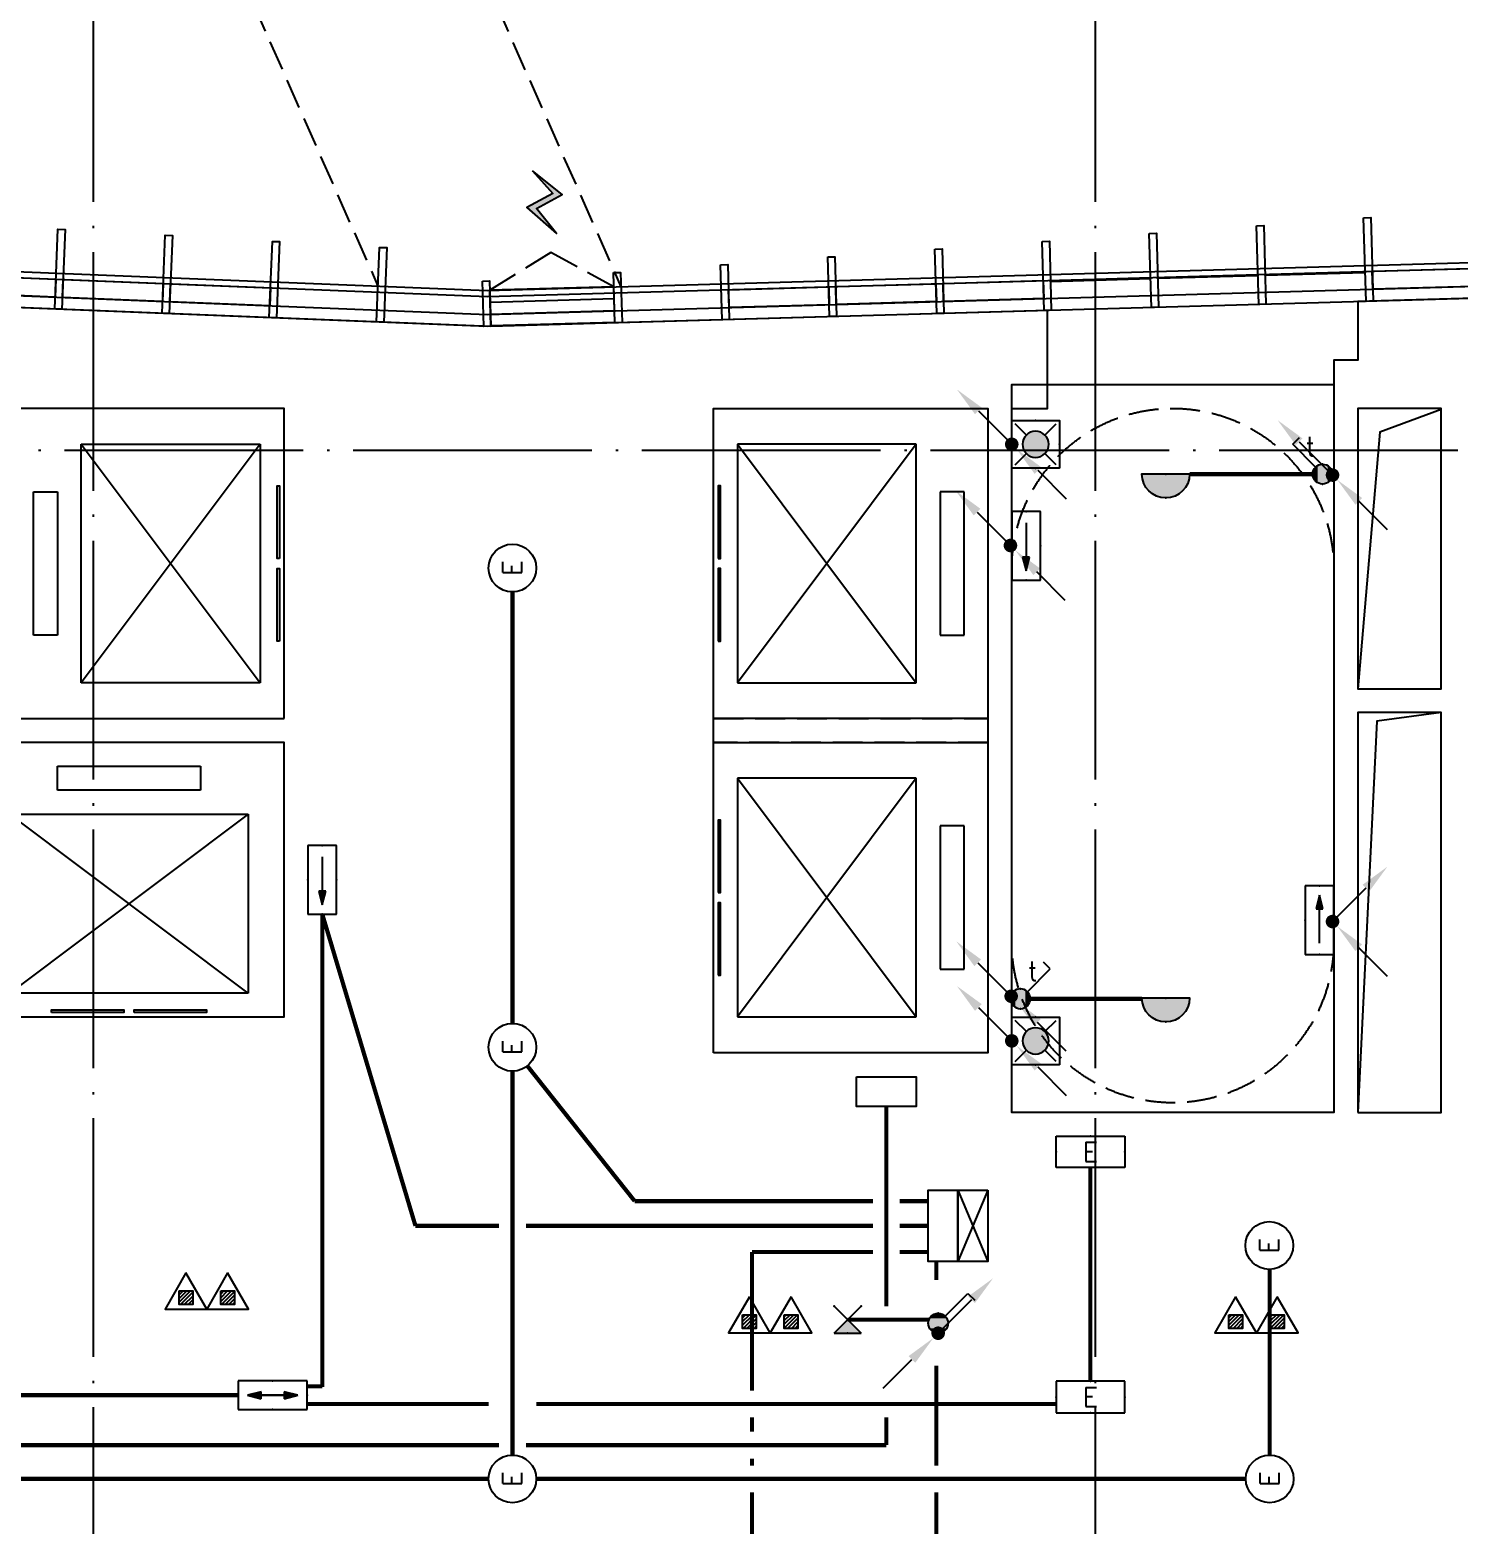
# Model space of a CAD drawing. Extents: x -2209072 to 495824, y -92434 to 572724.
# Drawn here: x 16650 to 28631, y 287414 to 299945 of the extents above; entities that cross this region are included whole.
import ezdxf
from ezdxf.enums import TextEntityAlignment as Align
from ezdxf.xclip import XClip

# ---------------------------------------------------------------- set-up
doc = ezdxf.new("R2010")
doc.units = 0
doc.header["$LTSCALE"] = 1000
doc.header["$MEASUREMENT"] = 0
for name, pattern in [('6#7#幕墙$0$$1$DASH', [0.35, 0.25, -0.1]), ('6#7#幕墙$0$DASH', [0.35, 0.25, -0.1]), ('DASH', [0.35, 0.25, -0.1]), ('X-104 6#7#平面$0$104-1112 结构$0$$AUDIT_BAD_LTYPE1', [0]), ('X-104 6#7#平面$0$DASH', [0.35, 0.25, -0.1]), ('X-104 6#7#平面$0$DOTE', [2.42, 2, -0.2, 0.02, -0.2]), ('梯段6、7$0$DASH', [0.35, 0.25, -0.1])]:
    doc.linetypes.add(name, pattern=pattern)
doc.layers.get('0').update_dxf_attribs({"linetype": 'CONTINUOUS'})
doc.layers.get('Defpoints').update_dxf_attribs({"linetype": 'CONTINUOUS'})
for name, color, linetype in [('6#7#幕墙$0$04-电动窗', 1, 'CONTINUOUS'), ('6#7#幕墙$0$A-C_玻璃幕墙', 140, 'CONTINUOUS'), ('6#7#幕墙$0$A-C_窗', 140, 'CONTINUOUS'), ('6#7#幕墙$0$A-TECH_结构', 21, 'CONTINUOUS'), ('6#7#幕墙$0$A-金属背板', 30, 'CONTINUOUS'), ('6#7#幕墙$0$A屋顶风机$0$9#楼合院$0$WALL', 8, 'CONTINUOUS'), ('EQUIP-照明', 3, 'CONTINUOUS'), ('EQUIP-箱柜', 3, 'CONTINUOUS'), ('LWIRE', 4, 'CONTINUOUS'), ('TEL_TEXT', 3, 'CONTINUOUS'), ('WIRE-应急', 2, 'DASH'), ('WIRE-照明', 1, 'CONTINUOUS'), ('X-104 6#7#平面$0$A-C_门', 150, 'CONTINUOUS'), ('X-104 6#7#平面$0$A-E_电梯', 171, 'CONTINUOUS'), ('X-104 6#7#平面$0$A-I_卫-洁具', 241, 'CONTINUOUS'), ('X-104 6#7#平面$0$A-TECH_结构', 21, 'CONTINUOUS'), ('X-104 6#7#平面$0$A_AXIS-轴线', 36, 'X-104 6#7#平面$0$DOTE'), ('X-104 6#7#平面$0$EQUIP_消防-01', 7, 'CONTINUOUS'), ('梯段6、7$0$A-E_楼梯', 171, 'CONTINUOUS')]:
    doc.layers.add(name, color=color, linetype=linetype)
doc.styles.add('_TEL_DIM', font='SIMPLEX', dxfattribs={"width": 0.8, "height": 3.5, "bigfont": 'HZTXT'})
doc.styles.get("Standard").update_dxf_attribs({"font": 'gbenor.shx', "bigfont": 'gbcbig.shx'})

# ---------------------------------------------------------------- blocks, each defined once
blk = doc.blocks.new('$equip$00001838')
blk.add_circle((0, 0), 0.5)
at = {"color": 7, "style": '_TEL_DIM'}
blk.add_attdef('$TEXT$', text='', height=0.4, dxfattribs=at).set_placement((0, 0), align=Align.MIDDLE_CENTER)
at = {"color": 7, "style": '_TEL_DIM', "flags": 1}
blk.add_attdef('A', text='', height=0.00002, dxfattribs=at).set_placement((0, 0), align=Align.MIDDLE_CENTER)
blk = doc.blocks.new('$equip$00001962')
for p, q in [((0.147, 0.356), (0.625, 0.833)), ((0.625, 0.833), (0.766, 0.692))]:
    blk.add_line(p, q)
blk.add_circle((0, 0.208), 0.208)
for p in [(0, 0.417), (-0.208, 0.208), (0, 0), (0.208, 0.208)]:
    blk.add_point(p)
for points in [[(-0.104, 0.389), (0.104, 0.389), (-0.18, 0.313), (0.18, 0.313)], [(0, 0.417), (0, 0.417), (-0.104, 0.389), (0.104, 0.389)], [(-0.18, 0.313), (0.18, 0.313), (-0.208, 0.208), (0.208, 0.208)], [(-0.18, 0.104), (0.18, 0.104), (-0.208, 0.208), (0.208, 0.208)], [(-0.104, 0.028), (0.104, 0.028), (-0.18, 0.104), (0.18, 0.104)], [(0, 0), (0, 0), (-0.104, 0.028), (0.104, 0.028)]]:
    blk.add_solid(points)
at = {"layer": 'TEL_TEXT', "style": '_TEL_DIM', "flags": 1}
blk.add_attdef('A', text='', height=0.00002, dxfattribs=at).set_placement((0, 0), align=Align.MIDDLE_CENTER)
blk = doc.blocks.new('$equip$00001154')
for p, q in [((0, 0.283), (0, -0.283)), ((0, 0.283), (0.566, -0.283)), ((0.566, 0.283), (0, -0.283))]:
    blk.add_line(p, q)
for p in [(0, 0.004), (0.283, 0), (0.566, 0.283), (0.566, -0.283)]:
    blk.add_point(p)
blk.add_solid([(0, -0.283), (0.283, 0), (0, 0.283)])
at = {"layer": 'TEL_TEXT', "style": '_TEL_DIM', "flags": 1}
blk.add_attdef('A', text='', height=0.00002, dxfattribs=at).set_placement((0, 0), align=Align.MIDDLE_CENTER)
blk = doc.blocks.new('$TelecSys$00000081')
for p, q in [((0.104, 0.104), (0.104, 0.104)), ((-0.104, -0.104), (-0.104, -0.104)), ((-1.15, -1.15), (-0.55, -0.55))]:
    blk.add_line(p, q)
at = {"const_width": 0.142}
blk.add_lwpolyline([(0.071, 0, 1), (-0.071, 0, 1)], format="xyb", close=True, dxfattribs=at)
blk.add_solid([(-0.62, -0.48), (-0.48, -0.62), (-0.1, -0.1)])
at = {"width": 0.8, "flags": 9}
blk.add_attdef('A', (0, 0), '', height=0.00002, rotation=180, dxfattribs=at)
blk = doc.blocks.new('$TelecSys$00000079')
for p, q in [((0.7, 0.7), (0, 0)), ((0.104, 0.104), (0.104, 0.104)), ((-0.104, -0.104), (-0.104, -0.104))]:
    blk.add_line(p, q)
at = {"const_width": 0.142}
blk.add_lwpolyline([(-0.071, 0, 1), (0.071, 0, 1)], format="xyb", close=True, dxfattribs=at)
blk.add_solid([(0.63, 0.77), (0.77, 0.63), (1.15, 1.15)])
at = {"width": 0.8, "flags": 9}
blk.add_attdef('A', (0, 0), '', height=0.00002, dxfattribs=at)
blk = doc.blocks.new('$equip_U$00000189(HT0843)')
at = {"color": 2}
for p, q in [((-0.72, 0.66), (-0.72, 0)), ((0.72, 0.66), (-0.72, 0.66)), ((0.72, 0), (0.72, 0.66)), ((-0.72, 0), (0.72, 0))]:
    blk.add_line(p, q, dxfattribs=at)
at = {"color": 2, "const_width": 0.0125}
for points in [[(0.72, 0.66), (0.72, 0.66), (-0.72, 0.66)], [(-0.72, 0.66), (-0.72, 0)], [(0.72, 0), (0.72, 0.66)], [(-0.72, 0), (0.72, 0)]]:
    blk.add_lwpolyline(points, dxfattribs=at)
at = {"color": 2}
blk.add_lwpolyline([(-0.72, 0.66), (-0.72, 0)], dxfattribs=at)
for p in [(0, 0.66), (-0.72, 0.33), (0.72, 0.33), (0, 0)]:
    blk.add_point(p)
at = {"color": 7, "style": '_TEL_DIM'}
blk.add_attdef('$TEXT$', text='', height=0.4, dxfattribs=at).set_placement((0, 0.33), align=Align.MIDDLE_CENTER)
at = {"color": 7, "style": '_TEL_DIM', "flags": 1}
blk.add_attdef('A', text='', height=0.000025, dxfattribs=at).set_placement((0, 0), align=Align.MIDDLE_CENTER)
blk = doc.blocks.new('$equip$00001168')
blk.add_line((-0.5, 0), (0.5, 0))
blk.add_arc((0, 0), 0.5, 180, 0)
for p in [(-0.5, 0), (0, 0), (0.5, 0), (0, -0.5)]:
    blk.add_point(p)
for points in [[(0.433, -0.25), (-0.433, -0.25), (0.5, 0), (-0.5, 0)], [(0.25, -0.433), (-0.25, -0.433), (0.433, -0.25), (-0.433, -0.25)], [(0, -0.5), (0, -0.5), (0.25, -0.433), (-0.25, -0.433)]]:
    blk.add_solid(points)
at = {"flags": 9}
blk.add_attdef('A', (0, 0), '', height=0.00002, dxfattribs=at)
blk = doc.blocks.new('$equip$00001822')
for p, q in [((0.147, 0.356), (0.625, 0.833)), ((0.625, 0.833), (0.766, 0.692))]:
    blk.add_line(p, q)
blk.add_circle((0, 0.208), 0.208)
for p in [(0, 0.417), (-0.208, 0.208), (-0.015, 0.001), (0.208, 0.208)]:
    blk.add_point(p)
for points in [[(-0.104, 0.389), (0.104, 0.389), (-0.18, 0.313), (0.18, 0.313)], [(0, 0.417), (0, 0.417), (-0.104, 0.389), (0.104, 0.389)], [(-0.18, 0.313), (0.18, 0.313), (-0.208, 0.208), (0.208, 0.208)], [(-0.18, 0.104), (0.18, 0.104), (-0.208, 0.208), (0.208, 0.208)], [(-0.104, 0.028), (0.104, 0.028), (-0.18, 0.104), (0.18, 0.104)], [(0, 0), (0, 0), (-0.104, 0.028), (0.104, 0.028)]]:
    blk.add_solid(points)
at = {"color": 7, "style": '_TEL_DIM'}
blk.add_attdef('$TEXT$', text='', height=0.4, dxfattribs=at).set_placement((0.581, 0.465), align=Align.MIDDLE_CENTER)
at = {"color": 7, "style": '_TEL_DIM', "flags": 1}
blk.add_attdef('A', text='', height=0.00002, dxfattribs=at).set_placement((0, 0), align=Align.MIDDLE_CENTER)
blk = doc.blocks.new('$equip$00002604')
blk.add_hatch(color=256).paths.add_polyline_path([(0.275, 0.5, 1), (-0.274, 0.5, 1)])
for p, q in [((-0.429, 0.929), (-0.194, 0.694)), ((0.194, 0.694), (0.429, 0.929)), ((-0.429, 0.071), (-0.194, 0.306)), ((0.194, 0.306), (0.429, 0.071))]:
    blk.add_line(p, q)
at = {"const_width": 0.02}
blk.add_lwpolyline([(-0.5, 1), (-0.5, 0), (0.5, 0), (0.5, 1), (-0.5, 1), (-0.5, 0)], dxfattribs=at)
blk.add_lwpolyline([(-0.5, 1), (-0.5, 0), (0.5, 0), (0.5, 1)], close=True)
blk.add_circle((0, 0.5), 0.275)
for p in [(0, 1), (-0.5, 0.5), (0.5, 0.5), (0, 0)]:
    blk.add_point(p)
at = {"color": 7, "style": '_TEL_DIM', "flags": 1}
blk.add_attdef('A', text='', height=0.000025, dxfattribs=at).set_placement((0, 0), align=Align.MIDDLE_CENTER)
blk = doc.blocks.new('$equip_U$00000292(HT0843)')
for p in [(0, 1), (-0.5, 0.5), (0.5, 0.5)]:
    blk.add_point(p)
blk.add_blockref('$equip$00002604', (0, 0))
at = {"color": 7, "style": '_TEL_DIM', "flags": 1}
for tag in ['A', 'REMARK']:
    blk.add_attdef(tag, text='', height=0.000025, dxfattribs=at).set_placement((0, 0), align=Align.MIDDLE_CENTER)
blk = doc.blocks.new('$equip$00002540')
blk.add_hatch(color=256).paths.add_polyline_path([(0.24, 0.372), (0.24, 0.228), (0.528, 0.3)])
for p, q in [((-0.72, 0.6), (-0.72, 0)), ((0.72, 0.6), (-0.72, 0.6)), ((0.24, 0.372), (0.24, 0.228)), ((0.528, 0.3), (0.24, 0.372)), ((0.72, 0), (0.72, 0.6)), ((-0.72, 0), (0.72, 0)), ((0.24, 0.228), (0.528, 0.3))]:
    blk.add_line(p, q)
at = {"color": 7}
blk.add_line((-0.48, 0.3), (0.48, 0.3), dxfattribs=at)
at = {"const_width": 0.02}
blk.add_lwpolyline([(-0.72, 0.6), (-0.72, 0), (0.72, 0), (0.72, 0.6), (-0.72, 0.6), (-0.72, 0)], dxfattribs=at)
for p in [(0, 0.6), (-0.72, 0.3), (0, 0), (0.72, 0.3)]:
    blk.add_point(p)
at = {"color": 7, "style": '_TEL_DIM', "flags": 1}
blk.add_attdef('A', text='', height=0.00002, dxfattribs=at).set_placement((0, 0), align=Align.MIDDLE_CENTER)
blk = doc.blocks.new('梯段6、7')
at = {"color": 8, "linetype": '梯段6、7$0$DASH'}
for centre, radius, start, end in [((49800, 3400), 1350, 0, 180), ((49800, -6700), 1350, 0, 180), ((49800, -9820), 1350, 180, 0), ((49800, -16500), 1350, 0, 180), ((49800, -19820), 1350, 180, 0), ((20965, -27260), 1650, 0, 180), ((49800, -27020), 1350, 0, 180), ((20965, -29600), 1650, 180, 0), ((49800, -29880), 1350, 180, 0), ((49800, -57378), 1350, 0, 180), ((20965, -58198), 1650, 0, 180), ((49800, -59458), 1350, 180, 0), ((20965, -60358), 1650, 180, 0), ((49800, -67528), 1350, 0, 180), ((20965, -68018), 1650, 0, 180), ((49800, -70128), 1350, 180, 0), ((20965, -70358), 1650, 180, 0), ((49800, -79978), 1350, 180, 0)]:
    blk.add_arc(centre, radius, start, end, dxfattribs=at)
at = {"layer": 'Defpoints'}
for points in [[(44800, 6850), (54800, 6850), (54800, -3150), (44800, -3150)], [(51150, 4950), (48450, 4950), (48450, -1150), (51150, -1150)], [(44800, -3150), (54800, -3150), (54800, -13150), (44800, -13150)], [(51150, -5150), (48450, -5150), (48450, -11250), (51150, -11250)], [(44800, -13150), (54800, -13150), (54800, -23150), (44800, -23150)], [(51150, -15150), (48450, -15150), (48450, -21250), (51150, -21250)], [(15665, -23150), (25665, -23150), (25665, -33150), (15665, -33150)], [(44800, -23150), (54800, -23150), (54800, -33150), (44800, -33150)], [(19315, -24850), (22615, -24850), (22615, -31250), (19315, -31250)], [(48450, -25150), (51150, -25150), (51150, -31250), (48450, -31250)], [(15665, -53908), (25665, -53908), (25665, -63908), (15665, -63908)], [(44800, -53908), (54800, -53908), (54800, -63908), (44800, -63908)], [(19315, -55608), (22615, -55608), (22615, -62008), (19315, -62008)], [(51150, -55908), (48450, -55908), (48450, -62008), (51150, -62008)], [(15665, -63908), (25665, -63908), (25665, -73908), (15665, -73908)], [(44800, -63908), (54800, -63908), (54800, -73908), (44800, -73908)], [(19315, -65608), (22615, -65608), (22615, -72008), (19315, -72008)], [(51150, -65908), (48450, -65908), (48450, -72008), (51150, -72008)], [(15665, -73908), (25665, -73908), (25665, -83908), (15665, -83908)], [(44800, -73908), (54800, -73908), (54800, -83908), (44800, -83908)], [(19315, -75608), (22615, -75608), (22615, -82008), (19315, -82008)], [(51150, -75908), (48450, -75908), (48450, -82008), (51150, -82008)]]:
    blk.add_lwpolyline(points, close=True, dxfattribs=at)
for points in [[(47328, -61608), (52128, -61608)], [(47328, -71608), (52128, -71608)], [(47328, -81608), (52128, -81608)]]:
    blk.add_lwpolyline(points, dxfattribs=at)
at = {"layer": '梯段6、7$0$A-E_楼梯'}
for p, q in [((49850, -16500), (49750, -16500)), ((49750, -16700), (49750, -16500)), ((49850, -18517), (49850, -16500)), ((49850, -16500), (51150, -16500)), ((49910, -16700), (49910, -16500)), ((49910, -16500), (51150, -16500)), ((49850, -16760), (51150, -16760)), ((51150, -17893), (51150, -16700)), ((49850, -17020), (51150, -17020)), ((49850, -17280), (51150, -17280)), ((49850, -17540), (51150, -17540)), ((49850, -17800), (51150, -17800)), ((50553, -18179), (51150, -17893)), ((50573, -18281), (51150, -18003)), ((51150, -19820), (51150, -18003)), ((49850, -18060), (50801, -18060)), ((49850, -18517), (50409, -18248)), ((50429, -18350), (50396, -18174)), ((50396, -18174), (50588, -18362)), ((50588, -18362), (50553, -18179)), ((50616, -18260), (51150, -18260)), ((49850, -18320), (50259, -18320)), ((49850, -18627), (50429, -18350)), ((50074, -18520), (51150, -18520)), ((49850, -19820), (49850, -18627)), ((49850, -18780), (51150, -18780)), ((49850, -19040), (51150, -19040)), ((49850, -19300), (51150, -19300)), ((49850, -19560), (51150, -19560)), ((49750, -19820), (49853, -19820)), ((49850, -19820), (51150, -19820)), ((49750, -27020), (49850, -27020)), ((65868, -53275), (106225, -53275)), ((66707, -53743), (68846, -55133)), ((66772, -53643), (68592, -54825)), ((66839, -56653), (68977, -55263)), ((65910, -56514), (63784, -56514)), ((66542, -56514), (65910, -56514)), ((66572, -56634), (63784, -56634)), ((66542, -56677), (68846, -58173)), ((66772, -56683), (68592, -57865)), ((66802, -59525), (64634, -59525)), ((66792, -59525), (106225, -59525)), ((49690, -78442), (49690, -77318)), ((49690, -77318), (49910, -77318)), ((49910, -77318), (49910, -80038)), ((49750, -78418), (49750, -77378)), ((49750, -77378), (49850, -77378)), ((49850, -77378), (49850, -80038)), ((48450, -80108), (48450, -80048)), ((49910, -80038), (49850, -80038))]:
    blk.add_line(p, q, dxfattribs=at)
for points in [[(49690, -19880), (49910, -19880), (49910, -16440), (49690, -16440), (49690, -19880)], [(49690, -29360), (49690, -26960), (49910, -26960), (49910, -29880)], [(51150, -29880), (51150, -29620)], [(66542, -53444), (66542, -53275), (66154, -53275)], [(66542, -53305), (66542, -53705), (66342, -53705), (66342, -53305)], [(68882, -54964), (68882, -54795), (68622, -54795), (68622, -54626), (68362, -54626), (68362, -54457), (68102, -54457), (68102, -54288), (67842, -54288), (67842, -54119), (67582, -54119), (67582, -53950), (67322, -53950), (67322, -53781), (67062, -53781), (67062, -53613), (66802, -53613), (66802, -53444), (66542, -53444)], [(68852, -54964), (68852, -54825), (68592, -54825), (68592, -54656), (68332, -54656), (68332, -54487), (68072, -54487), (68072, -54318), (67812, -54318), (67812, -54149), (67552, -54149), (67552, -53980), (67292, -53980), (67292, -53811), (67032, -53811), (67032, -53643), (66772, -53643), (66772, -53474), (66542, -53474)], [(66802, -56484), (66802, -56315), (67062, -56315), (67062, -56146), (67322, -56146), (67322, -55977), (67582, -55977), (67582, -55808), (67842, -55808), (67842, -55640), (68102, -55640), (68102, -55471), (68362, -55471), (68362, -55302), (68622, -55302), (68622, -55133), (68882, -55133), (68882, -54964), (69142, -54964)], [(66832, -56484), (66832, -56345), (67092, -56345), (67092, -56176), (67352, -56176), (67352, -56007), (67612, -56007), (67612, -55838), (67872, -55838), (67872, -55670), (68132, -55670), (68132, -55501), (68392, -55501), (68392, -55332), (68652, -55332), (68652, -55163), (68912, -55163), (68912, -54994), (69142, -54994)], [(69112, -54994), (69112, -55394), (68912, -55394), (68912, -54994)], [(68882, -58004), (68882, -57835), (68622, -57835), (68622, -57667), (68362, -57667), (68362, -57498), (68102, -57498), (68102, -57329), (67842, -57329), (67842, -57160), (67582, -57160), (67582, -56991), (67322, -56991), (67322, -56822), (67062, -56822), (67062, -56653), (66802, -56653), (66802, -56484), (66542, -56484)], [(68852, -58004), (68852, -57865), (68592, -57865), (68592, -57697), (68332, -57697), (68332, -57528), (68072, -57528), (68072, -57359), (67812, -57359), (67812, -57190), (67552, -57190), (67552, -57021), (67292, -57021), (67292, -56852), (67032, -56852), (67032, -56683), (66772, -56683), (66772, -56514), (66542, -56514)], [(66772, -56514), (66772, -56914), (66572, -56914), (66572, -56514)], [(66802, -59525), (66802, -59356), (67062, -59356), (67062, -59187), (67322, -59187), (67322, -59018), (67582, -59018), (67582, -58849), (67842, -58849), (67842, -58680), (68102, -58680), (68102, -58511), (68362, -58511), (68362, -58342), (68622, -58342), (68622, -58173), (68882, -58173), (68882, -58004), (69142, -58004)]]:
    blk.add_lwpolyline(points, dxfattribs=at)
for p in [(66792, -53444), (66792, -53613), (66792, -53781), (66792, -53950), (66792, -54119), (66792, -54288), (66792, -54457), (66792, -54626), (66792, -54795), (66792, -54964), (66792, -55133), (66792, -55302), (66792, -55471), (66792, -55640), (66792, -55808), (66792, -55977), (66792, -56146), (66792, -56315), (66792, -56484), (66792, -56653), (66792, -56822), (66792, -56991), (66792, -57160), (66792, -57329), (66792, -57498), (66792, -57667), (66792, -57835), (66792, -58004), (66792, -58173), (66792, -58342), (66792, -58511), (66792, -58680), (66792, -58849), (66792, -59018), (66792, -59187), (66792, -59356)]:
    blk.add_point(p, dxfattribs=at)
blk = doc.blocks.new('*U1301')
at = {"layer": 'X-104 6#7#平面$0$A_AXIS-轴线'}
for p, q in [((25200, 25700), (25200, -6500)), ((33600, 25700), (33600, -6500))]:
    blk.add_line(p, q, dxfattribs=at)
blk.add_lwpolyline([(-6500, 19200), (55852, 19200)], dxfattribs=at)
blk = doc.blocks.new('X-104 6#7#平面$0$fgh')
at = {"layer": 'X-104 6#7#平面$0$A-TECH_结构'}
blk.add_lwpolyline([(44500, 80095), (35800, 79845), (35800, 79353), (35600, 79353), (35600, 73050), (32900, 73050), (32900, 78950), (33200, 78950), (33200, 79771), (28533, 79637), (24000, 79819)], dxfattribs=at)
blk = doc.blocks.new('X-104 6#7#平面$0$fdgfh')
at = {"layer": 'X-104 6#7#平面$0$A-TECH_结构'}
for points in [[(250, 5450), (380, 7654), (950, 7950)], [(22800, 7942), (22287, 7751), (22100, 5600)], [(7200, 5850), (6740, 5640), (6600, 4050)], [(22800, 5400), (22261, 5328), (22100, 2050)], [(250, 3300), (430, 5086), (950, 5253)], [(250, 2350), (430, 2933), (950, 3100)], [(8400, 2050), (7740, 1840), (7600, 200)]]:
    blk.add_lwpolyline(points, dxfattribs=at)
for points in [[(250, 5450), (950, 5450), (950, 7950), (250, 7950)], [(22800, 7950), (22800, 7950), (22800, 7950), (22100, 7950), (22100, 5600), (22800, 5600), (22800, 7950)], [(6600, 5850), (7200, 5850), (7200, 4050), (6600, 4050)], [(22100, 2050), (22800, 2050), (22800, 5400), (22100, 5400)], [(250, 5253), (950, 5253), (950, 3300), (250, 3300)], [(250, 3100), (950, 3100), (950, 2350), (250, 2350)], [(7600, 2050), (8400, 2050), (8400, 200), (7600, 200)]]:
    blk.add_lwpolyline(points, close=True, dxfattribs=at)
blk = doc.blocks.new('A-电梯2623')
for p, q in [((-575, 1900), (-575, 2100)), ((-575, 2100), (625, 2100)), ((625, 2100), (625, 1900)), ((625, 1900), (-575, 1900)), ((-975, 200), (-975, 1700)), ((-975, 1700), (1025, 1700)), ((1025, 1700), (-975, 200)), ((1025, 200), (-975, 1700)), ((1025, 1700), (1025, 200)), ((1025, 200), (-975, 200))]:
    blk.add_line(p, q)
for points in [[(-1275, 0), (1325, 0), (1325, 2300), (-1275, 2300)], [(-625, 38), (-625, 59), (-18, 59), (-18, 38)], [(68, 38), (68, 59), (675, 59), (675, 38)]]:
    blk.add_lwpolyline(points, close=True)
blk = doc.blocks.new('X-104 6#7#平面$0$hgfasg')
for p, q in [((-210, 202), (210, 202)), ((108, 212), (-108, 212)), ((-221, 0), (221, 0))]:
    blk.add_line(p, q)
blk.add_lwpolyline([(-210, 202), (-221, 152), (-226, 102), (-226, 50), (-221, 0)])
for centre, radius, start, end in [((12, 562), 164, 110.4524, 162.7523), ((23, 556), 163, 133.1457, 165.2214), ((0, 580), 129, 46.8543, 133.1457), ((0, 595), 129, 69.5476, 110.4524), ((-12, 562), 164, 17.2477, 69.5476), ((-23, 556), 163, 14.7786, 46.8543), ((1597, 71), 1823, 162.7523, 178.7776), ((448, 443), 602, 165.2214, 202.6263), ((-448, 443), 602, 337.3737, 14.7786), ((-1597, 71), 1823, 1.2224, 17.2477), ((-236, 76), 463, 7.7399, 15.822), ((-236, 76), 463, 350.5377, 7.7399)]:
    blk.add_arc(centre, radius, start, end)
blk = doc.blocks.new('X-104 6#7#平面$0$meae')
for p, q in [((-215, 0), (-244, 0)), ((-210, 5), (-210, 33)), ((-177, 0), (-205, 0)), ((-100, 8), (22, 14)), ((-100, -8), (-100, 8)), ((22, -14), (22, 14)), ((-210, -32), (-210, -5)), ((-100, -8), (22, -14))]:
    blk.add_line(p, q)
at = {"const_width": 0.84}
blk.add_lwpolyline([(-210, 0, -1), (-210, 0, -1)], format="xyb", close=True, dxfattribs=at)
for points in [[(17, 81), (40, 81), (40, 51), (17, 51)], [(22, 21), (40, 21), (40, -21), (22, -21)], [(17, -81), (40, -81), (40, -51), (17, -51)]]:
    blk.add_lwpolyline(points, close=True)
blk.add_circle((-210, 0), 25.2)
blk.add_ellipse((-210, 0), major_axis=(0, -297), ratio=0.673766)
at = {"color": 8}
blk.add_open_spline([(-210, -272), (-202, -272), (-193, -271), (-177, -267), (-168, -264), (-152, -256), (-144, -251), (-128, -240), (-120, -233), (-105, -217), (-98, -208), (-85, -189), (-78, -179), (-67, -156), (-62, -144), (-53, -119), (-49, -106), (-42, -79), (-40, -65), (-36, -37), (-35, -23), (-35, 6), (-35, 21), (-38, 49), (-40, 63), (-45, 91), (-48, 104), (-56, 130), (-61, 143), (-72, 166), (-77, 177), (-90, 198), (-97, 207), (-111, 224), (-119, 232), (-135, 245), (-143, 251), (-159, 260), (-167, 264), (-184, 269), (-192, 271), (-209, 272), (-217, 272), (-234, 270), (-242, 267), (-259, 261), (-267, 257), (-283, 247), (-291, 241), (-307, 226), (-314, 218), (-328, 200), (-335, 190), (-347, 169), (-352, 158), (-362, 133), (-367, 121), (-374, 94), (-377, 81), (-382, 53), (-383, 39), (-385, 10), (-385, -4), (-384, -33), (-383, -47), (-378, -75), (-375, -89), (-368, -116), (-364, -129), (-355, -153), (-349, -165), (-337, -186), (-331, -196), (-317, -215), (-310, -223), (-294, -238), (-287, -244), (-270, -255), (-262, -260), (-246, -266), (-237, -269), (-223, -271), (-216, -272), (-210, -272)], degree=3, knots=[0, 0, 0, 0, 0.154173, 0.154173, 0.308346, 0.308346, 0.462518, 0.462518, 0.616691, 0.616691, 0.770864, 0.770864, 0.925037, 0.925037, 1.07921, 1.07921, 1.233382, 1.233382, 1.387555, 1.387555, 1.541728, 1.541728, 1.695901, 1.695901, 1.850074, 1.850074, 2.004247, 2.004247, 2.158419, 2.158419, 2.312592, 2.312592, 2.466765, 2.466765, 2.620938, 2.620938, 2.775111, 2.775111, 2.929283, 2.929283, 3.083456, 3.083456, 3.237629, 3.237629, 3.391802, 3.391802, 3.545975, 3.545975, 3.700147, 3.700147, 3.85432, 3.85432, 4.008493, 4.008493, 4.162666, 4.162666, 4.316839, 4.316839, 4.471011, 4.471011, 4.625184, 4.625184, 4.779357, 4.779357, 4.93353, 4.93353, 5.087703, 5.087703, 5.241876, 5.241876, 5.396048, 5.396048, 5.550221, 5.550221, 5.704394, 5.704394, 5.858567, 5.858567, 6.01274, 6.01274, 6.166912, 6.166912, 6.283185, 6.283185, 6.283185, 6.283185], dxfattribs=at)
blk = doc.blocks.new('X-104 6#7#平面$0$jhat')
for p, q in [((-395, -250), (-395, 250)), ((-395, 250), (-45, 250)), ((-45, 250), (-45, 12)), ((-220, 32), (-220, 5)), ((-125, 8), (12, 14)), ((-125, 8), (-125, -8)), ((12, 14), (12, -14)), ((-225, 0), (-254, 0)), ((-220, -5), (-220, -33)), ((-187, 0), (-215, 0)), ((-125, -8), (12, -14)), ((-45, -12), (-45, -250)), ((-45, -250), (-395, -250))]:
    blk.add_line(p, q)
at = {"color": 8}
blk.add_lwpolyline([(-70, -11), (-70, -225), (-370, -225), (-370, 225), (-70, 225), (-70, 11)], dxfattribs=at)
at = {"ltscale": 1000, "const_width": 0.84}
blk.add_lwpolyline([(-220, 0, 1), (-220, 0, 1)], format="xyb", close=True, dxfattribs=at)
for points in [[(7, 81), (30, 81), (30, 51), (7, 51)], [(12, -21), (30, -21), (30, 21), (12, 21)], [(7, -81), (30, -81), (30, -51), (7, -51)]]:
    blk.add_lwpolyline(points, close=True)
blk.add_circle((-220, 0), 25.2)
blk = doc.blocks.new('X-104 6#7#平面$0$A-toilet-F2$0$A-toilet-F3$0$xb')
for p, q in [((-229, 152), (-229, 0)), ((178, 203), (-178, 203)), ((229, 0), (229, 152)), ((-229, 0), (229, 0))]:
    blk.add_line(p, q)
for centre, radius, start, end in [((0, 343), 63.5, 1.0707, 178.9293), ((-6, 210), 172, 106.6069, 182.1211), ((-6, 210), 146, 87.8789, 182.1211), ((6, 210), 146, 357.8789, 92.1211), ((6, 210), 172, 357.8789, 73.3931), ((-178, 152), 50.8, 90, 180), ((0, 203), 38.1, 0, 180), ((178, 152), 50.8, 0, 90)]:
    blk.add_arc(centre, radius, start, end)
blk = doc.blocks.new('X-104 6#7#平面$0$hgfd')
at = {"color": 8}
for p, q in [((0, 267), (0, 190)), ((-38, 228), (39, 228))]:
    blk.add_line(p, q, dxfattribs=at)
for points in [[(250, 0), (-250, 0), (-250, 406, -0.414214), (-200, 456), (-120, 456), (-120, 466), (120, 466), (120, 456), (200, 456, -0.414214), (250, 406)], [(175, 50), (-175, 50, -0.414214), (-200, 75), (-200, 381, -0.414214), (-175, 406), (175, 406, -0.414214), (200, 381), (200, 75, -0.414214)], [(250, 0), (-250, 0), (-250, 25, -0.414214), (-225, 50), (225, 50, -0.414214), (250, 25)]]:
    blk.add_lwpolyline(points, format="xyb", close=True)
blk.add_lwpolyline([(120, 456), (200, 456, -0.414214), (250, 406), (250, 0), (-250, 0), (-250, 406, -0.414214), (-200, 456), (-120, 456)], format="xyb")
blk.add_lwpolyline([(150, 70), (-150, 70, -0.414214), (-200, 120), (-200, 356, -0.414214), (-150, 406), (150, 406, -0.414214), (200, 356), (200, 120, -0.414214)], format="xyb", close=True, dxfattribs=at)
blk.add_lwpolyline([(120, 406), (-120, 406), (-120, 466), (120, 466)], close=True)
for centre, radius in [((0, 228), 35), ((-50, 228), 10), ((-50, 128), 10), ((50, 228), 10), ((50, 128), 10)]:
    blk.add_circle(centre, radius)
blk.add_circle((0, 228), 25, dxfattribs=at)
blk = doc.blocks.new('X-104 6#7#平面$0$fsgdfhghjgjj')
at = {"layer": 'X-104 6#7#平面$0$A-C_门', "linetype": 'X-104 6#7#平面$0$DASH'}
blk.add_lwpolyline([(15350, 11400), (16350, 11400), (16350, 11600), (15350, 11600)], close=True, dxfattribs=at)
at = {"layer": 'X-104 6#7#平面$0$A-I_卫-洁具', "ltscale": 0.1}
for p, q in [((15702, 13285), (15695, 13339)), ((15724, 13339), (15695, 13339)), ((15718, 13285), (15702, 13285)), ((15718, 13285), (15724, 13339)), ((16002, 13285), (15995, 13339)), ((15995, 13339), (16024, 13339)), ((16002, 13285), (16018, 13285)), ((16018, 13285), (16024, 13339))]:
    blk.add_line(p, q, dxfattribs=at)
at = {"layer": 'X-104 6#7#平面$0$A-I_卫-洁具'}
for points in [[(20060, 19490), (20140, 19490, 0.414214), (20160, 19510), (20160, 19550), (20040, 19550), (20040, 19510, 0.414214)], [(20060, 18490), (20140, 18490, 0.414214), (20160, 18510), (20160, 18550), (20040, 18550), (20040, 18510, 0.414214)], [(15395, 17810), (15475, 17810, -0.414214), (15495, 17790), (15495, 17750), (15375, 17750), (15375, 17790, -0.414214)], [(15395, 16910), (15475, 16910, -0.414214), (15495, 16890), (15495, 16850), (15375, 16850), (15375, 16890, -0.414214)], [(15395, 16010), (15475, 16010, -0.414214), (15495, 15990), (15495, 15950), (15375, 15950), (15375, 15990, -0.414214)], [(19250, 15800), (19450, 15800, -0.414214), (19500, 15750), (19500, 15650), (19200, 15650), (19200, 15750, -0.414214)], [(15950, 14100), (16150, 14100, -0.414214), (16200, 14050), (16200, 13950), (15900, 13950), (15900, 14050, -0.414214)]]:
    blk.add_lwpolyline(points, format="xyb", close=True, dxfattribs=at)
at = {"layer": 'X-104 6#7#平面$0$A-I_卫-洁具', "ltscale": 0.1}
for points in [[(20100, 15650), (20100, 17450), (19500, 17450), (19500, 15650)], [(14850, 13950), (14850, 15750), (15450, 15750), (15450, 13950)], [(15350, 13750), (16350, 13750), (16350, 13150), (15350, 13150)], [(15688, 13339), (15688, 13348), (15731, 13348), (15731, 13339)], [(16031, 13339), (16031, 13348), (15988, 13348), (15988, 13339)]]:
    blk.add_lwpolyline(points, close=True, dxfattribs=at)
at = {"layer": 'X-104 6#7#平面$0$A-I_卫-洁具'}
for points in [[(20100, 17450), (20100, 15650), (20070, 15650), (20070, 17450), (20100, 17450)], [(14880, 15750), (14880, 13950), (14850, 13950), (14850, 15750), (14880, 15750)]]:
    blk.add_lwpolyline(points, dxfattribs=at)
at = {"layer": 'X-104 6#7#平面$0$A-I_卫-洁具', "ltscale": 0.1}
blk.add_lwpolyline([(16110, 13578), (16110, 13368, -0.414214), (16090, 13348), (15630, 13348, -0.414214), (15610, 13368), (15610, 13578, -0.414214), (15630, 13598), (16090, 13598, -0.414214)], format="xyb", close=True, dxfattribs=at)
at = {"layer": 'X-104 6#7#平面$0$A-TECH_结构', "linetype": 'X-104 6#7#平面$0$DASH'}
blk.add_lwpolyline([(30400, 16950), (32700, 16950), (32700, 16750), (30400, 16750)], close=True, dxfattribs=at)
at = {"layer": 'X-104 6#7#平面$0$A-E_电梯', "rotation": 90}
blk.add_blockref('A-电梯2623', (26800, 18225), dxfattribs=at)
at = {"layer": 'X-104 6#7#平面$0$A-E_电梯', "xscale": -1, "rotation": 270}
for p in [(30400, 18225), (30400, 15425)]:
    blk.add_blockref('A-电梯2623', p, dxfattribs=at)
at = {"layer": 'X-104 6#7#平面$0$A-E_电梯'}
blk.add_blockref('A-电梯2623', (25475, 14450), dxfattribs=at)
at = {"layer": 'X-104 6#7#平面$0$A-I_卫-洁具', "ltscale": 0.1, "rotation": 270}
for name, p in [('X-104 6#7#平面$0$A-toilet-F2$0$A-toilet-F3$0$xb', (17750, 19350)), ('X-104 6#7#平面$0$hgfd', (14850, 19270)), ('X-104 6#7#平面$0$A-toilet-F2$0$A-toilet-F3$0$xb', (17750, 18700)), ('X-104 6#7#平面$0$A-toilet-F2$0$A-toilet-F3$0$xb', (17750, 18050))]:
    blk.add_blockref(name, p, dxfattribs=at)
at = {"layer": 'X-104 6#7#平面$0$A-I_卫-洁具', "ltscale": 0.1, "extrusion": (0, 0, -1), "zscale": -1, "rotation": 270}
for p in [(-20800, 19015), (-20800, 18115)]:
    blk.add_blockref('X-104 6#7#平面$0$hgfasg', p, dxfattribs=at)
at = {"layer": 'X-104 6#7#平面$0$A-I_卫-洁具', "ltscale": 0.1, "extrusion": (0, 0, -1), "xscale": -1, "zscale": -1, "rotation": 90}
for p in [(-14850, 18200), (-14850, 17300), (-14850, 16400)]:
    blk.add_blockref('X-104 6#7#平面$0$hgfasg', p, dxfattribs=at)
at = {"layer": 'X-104 6#7#平面$0$A-I_卫-洁具', "ltscale": 0.1}
for p in [(20000, 16900), (20000, 16200)]:
    blk.add_blockref('X-104 6#7#平面$0$jhat', p, dxfattribs=at)
at = {"layer": 'X-104 6#7#平面$0$A-I_卫-洁具', "ltscale": 0.1, "xscale": -1}
for p in [(14950, 15200), (14950, 14500)]:
    blk.add_blockref('X-104 6#7#平面$0$meae', p, dxfattribs=at)
blk = doc.blocks.new('*U1672')
blk.add_lwpolyline([(-1360, 0), (-520, 0), (-520, -150), (-1360, -150)], close=True)
blk = doc.blocks.new('6#7#幕墙$0$dsjdlkjsladjl')
at = {"layer": '6#7#幕墙$0$A-C_玻璃幕墙'}
for points in [[(26933, 357924), (26993, 357926), (27011, 357266), (26951, 357265)], [(27831, 357990), (27891, 357992), (27911, 357292), (27851, 357290)], [(16918, 357224), (16858, 357226), (16885, 357896), (16945, 357893)], [(17818, 357187), (17758, 357190), (17784, 357844), (17844, 357842)], [(18717, 357151), (18657, 357154), (18683, 357793), (18743, 357791)], [(25136, 357793), (25196, 357795), (25212, 357215), (25152, 357213)], [(26034, 357859), (26094, 357861), (26112, 357241), (26052, 357239)], [(19616, 357115), (19556, 357118), (19581, 357742), (19641, 357740)], [(23339, 357662), (23399, 357664), (23413, 357164), (23353, 357162)], [(24237, 357728), (24297, 357729), (24312, 357189), (24252, 357188)], [(21542, 357531), (21602, 357532), (21614, 357112), (21554, 357111)], [(22440, 357596), (22500, 357598), (22513, 357138), (22453, 357136)], [(20443, 357459), (20503, 357461), (20514, 357081), (20454, 357079)]]:
    blk.add_lwpolyline(points, close=True, dxfattribs=at)
at = {"layer": '6#7#幕墙$0$A-金属背板'}
for points in [[(27843, 357540), (27844, 357530), (27004, 357506), (27004, 357516)], [(26045, 357489), (26045, 357479), (25205, 357455), (25205, 357465)], [(26944, 357515), (26944, 357505), (26104, 357481), (26104, 357491)]]:
    blk.add_lwpolyline(points, close=True, dxfattribs=at)
at = {"layer": '6#7#幕墙$0$A-C_玻璃幕墙'}
for p, rotation in [((27388, 357377), 181.6346386235859), ((15503, 357381), 177.6960781752211), ((16403, 357344), 177.6960781752211), ((17302, 357308), 177.6960781752211), ((21991, 357223), 181.6345854050824), ((22890, 357249), 181.6345854050824), ((23790, 357275), 181.6345854050824)]:
    blk.add_blockref('*U1672', p, dxfattribs=dict(at, rotation=rotation))
blk = doc.blocks.new('6#7#幕墙$0$1100jhgjhgjg')
at = {"layer": '6#7#幕墙$0$04-电动窗'}
h = blk.add_hatch(color=1, dxfattribs=at)
h.dxf.hatch_style = 1
h.paths.add_polyline_path([(1117, 1033), (958, 835), (1181, 731), (945, 497), (1102, 716), (879, 821)])
at = {"layer": '6#7#幕墙$0$04-电动窗', "color": 1}
blk.add_lwpolyline([(1117, 1033), (958, 835), (1181, 731), (945, 497), (1102, 716), (879, 821), (1117, 1033)], close=True, dxfattribs=at)
at = {"layer": '6#7#幕墙$0$A-C_窗'}
for p, q in [((492, 26), (1531, 56)), ((500, -274), (492, 26)), ((1540, -244), (1531, 56)), ((1534, -44), (495, -74)), ((1537, -144), (497, -174)), ((500, -274), (1540, -244))]:
    blk.add_line(p, q, dxfattribs=at)
at = {"layer": '6#7#幕墙$0$A-C_窗', "linetype": '6#7#幕墙$0$DASH'}
blk.add_lwpolyline([(492, 26), (1003, 341), (1531, 56)], dxfattribs=at)
blk = doc.blocks.new('6#7#幕墙$0$jflkdjflkd')
at = {"layer": '6#7#幕墙$0$A-C_玻璃幕墙'}
for points in [[(17860, 301462), (17800, 301465), (17825, 302089), (17885, 302087)], [(18687, 301806), (18747, 301808), (18758, 301428), (18698, 301427)], [(19786, 301878), (19846, 301879), (19858, 301460), (19798, 301458)]]:
    blk.add_lwpolyline(points, close=True, dxfattribs=at)
for points in [[(20523, 301779), (18730, 301728), (17066, 301795)], [(20554, 301730), (18729, 301678), (17104, 301743)], [(20360, 301574), (18729, 301527), (16867, 301602)]]:
    blk.add_lwpolyline(points, dxfattribs=at)
at = {"layer": '6#7#幕墙$0$A-C_窗'}
blk.add_lwpolyline([(17825, 302089), (17800, 301465), (17860, 301462), (17885, 302087)], close=True, dxfattribs=at)
at = {"layer": '6#7#幕墙$0$A-TECH_结构'}
blk.add_lwpolyline([(20523, 301479), (18728, 301427), (17066, 301494)], dxfattribs=at)
at = {"layer": '6#7#幕墙$0$A屋顶风机$0$9#楼合院$0$WALL', "linetype": '6#7#幕墙$0$$1$DASH'}
for points in [[(17812, 301764), (19568, 297798)], [(19849, 301760), (21605, 297793)]]:
    blk.add_lwpolyline(points, dxfattribs=at)
at = {"layer": '6#7#幕墙$0$A-C_玻璃幕墙', "xscale": -1, "rotation": 3.268667906896576}
blk.add_blockref('6#7#幕墙$0$1100jhgjhgjg', (20281, 301760), dxfattribs=at)
blk = doc.blocks.new('6#7#幕墙')
at = {"layer": '6#7#幕墙$0$A-C_玻璃幕墙'}
for points in [[(-619, 298610), (20486, 297761), (36781, 298226), (36781, 297472), (43381, 297472), (43381, 275572), (36781, 275572), (36781, 274272), (-1819, 274272), (-1819, 276522), (-8719, 276522), (-8719, 297222), (-619, 297222)], [(-569, 298558), (20485, 297711), (36731, 298174), (36731, 297422), (43331, 297422), (43331, 275622), (36731, 275622), (36731, 274322), (-1769, 274322), (-1769, 276572), (-8669, 276572), (-8669, 297172), (-569, 297172)], [(-419, 298402), (20485, 297561), (36581, 298020), (36581, 297272), (43181, 297272), (43181, 275772), (36581, 275772), (36581, 274472), (-1619, 274472), (-1619, 276722), (-8519, 276722), (-8519, 297022), (-419, 297022)]]:
    blk.add_lwpolyline(points, close=True, dxfattribs=at)
at = {"layer": '6#7#幕墙$0$A-TECH_结构'}
blk.add_lwpolyline([(-319, 298298), (20484, 297461), (36481, 297917), (36481, 297172), (43081, 297172), (43081, 275872), (36481, 275872), (36481, 274572), (-1519, 274572), (-1519, 276822), (-8419, 276822), (-8419, 296922), (-319, 296922)], close=True, dxfattribs=at)
at = {"layer": '6#7#幕墙$0$A-C_玻璃幕墙'}
blk.add_blockref('6#7#幕墙$0$jflkdjflkd', (0, 0), dxfattribs=at)
at = {"layer": '6#7#幕墙$0$A-C_玻璃幕墙', "xscale": -1, "rotation": 3.268667906896576}
blk.add_blockref('6#7#幕墙$0$1100jhgjhgjg', (22037, 297795), dxfattribs=at)
at = {"layer": '6#7#幕墙$0$A-C_窗'}
blk.add_blockref('6#7#幕墙$0$dsjdlkjsladjl', (0, -59620), dxfattribs=at)
blk = doc.blocks.new('X-104 6#7#平面$0$$TWTSYS$00000546')
h = blk.add_hatch()
h.set_pattern_fill('ANSI31', color=256, scale=200, style=0)
h.set_pattern_definition([(45, (-38543.802, -6670.83), (-17.67767, 17.67767), [])])
h.paths.add_polyline_path([(-65, 174), (65, 174), (65, 44), (-65, 44)])
for points in [[(0, 344), (-198, 0), (198, 0)], [(-65, 174), (65, 174), (65, 44), (-65, 44)]]:
    blk.add_lwpolyline(points, close=True)
blk = doc.blocks.new('X-104 6#7#平面$0$灭火器2')
at = {"layer": 'X-104 6#7#平面$0$EQUIP_消防-01', "xscale": 0.88, "yscale": 0.88, "zscale": 0.88, "rotation": 90}
for p in [(-4049632, -27064), (-4049632, -27413)]:
    blk.add_blockref('X-104 6#7#平面$0$$TWTSYS$00000546', p, dxfattribs=at)
blk = doc.blocks.new('X-104 6#7#平面$0$A$C61334207')
at = {"layer": 'X-104 6#7#平面$0$EQUIP_消防-01', "rotation": 270}
for p in [(45371, -3760408), (50095, -3760608), (54171, -3760608)]:
    blk.add_blockref('X-104 6#7#平面$0$灭火器2', p, dxfattribs=at)
blk = doc.blocks.new('X-104 6#7#平面')
at = {"linetype": 'X-104 6#7#平面$0$104-1112 结构$0$$AUDIT_BAD_LTYPE1'}
blk.add_blockref('X-104 6#7#平面$0$A$C61334207', (0, 0), dxfattribs=at)
for name, p in [('6#7#幕墙', (0, 0)), ('*U1301', (-8019, 277223)), ('X-104 6#7#平面$0$fsgdfhghjgjj', (-8019, 277223))]:
    blk.add_blockref(name, p)
ref = blk.add_blockref('梯段6、7', (76031, 302123), dxfattribs=dict(xscale=-1))
XClip(ref).set_block_clipping_path([(48450.0031033011, -11250.0000000047), (51150.0030186346, -5149.9999999365)])
at = {"layer": 'X-104 6#7#平面$0$A-TECH_结构'}
for name, p in [('X-104 6#7#平面$0$fgh', (-8019, 217823)), ('X-104 6#7#平面$0$fdgfh', (5681, 288823))]:
    blk.add_blockref(name, p, dxfattribs=at)

msp = doc.modelspace()

# ---------------------------------------------------------------- linework, layer by layer
at = {"layer": 'EQUIP-箱柜'}
for p, q in [((24680, 290222), (24430, 289622)), ((24430, 290222), (24680, 289622))]:
    msp.add_line(p, q, dxfattribs=at)
for points in [[(23580, 291172), (24080, 291172), (24080, 290922), (23580, 290922)], [(24430, 290222), (24430, 289622), (24180, 289622), (24180, 290222)], [(24680, 290222), (24680, 289622), (24430, 289622), (24430, 290222)]]:
    msp.add_lwpolyline(points, close=True, dxfattribs=at)
at = {"layer": 'WIRE-应急', "linetype": 'DASH', "const_width": 35}
for points in [[(20695, 291618), (20695, 295235)], [(19101, 292534), (19101, 288571)], [(19882, 289922), (19101, 292534)], [(20695, 291218), (20695, 288001)], [(21720, 290129), (20820, 291262)], [(25540, 288619), (25540, 290410)], [(23717, 290129), (21720, 290129)], [(24180, 290129), (23942, 290129)], [(20583, 289922), (19882, 289922)], [(23717, 289922), (20808, 289922)], [(24180, 289922), (23942, 289922)], [(23717, 289703), (22703, 289703)], [(22703, 289703), (22703, 288541)], [(24180, 289703), (23942, 289703)], [(24249, 289622), (24249, 289595)], [(24249, 289595), (24249, 289468)], [(27043, 288001), (27043, 289557)], [(23506, 289136), (24186, 289136)], [(24249, 288749), (24249, 288316)], [(15025, 288502), (18397, 288502)], [(18973, 288577), (19101, 288577)], [(18973, 288428), (20495, 288428)], [(20895, 288428), (25252, 288428)], [(22703, 288316), (22703, 288196)], [(24249, 288316), (24249, 287913)], [(22703, 287971), (22703, 287913)], [(15653, 287801), (20495, 287801)], [(20895, 287801), (26843, 287801)], [(22703, 287688), (22703, 286404)], [(24249, 287688), (24249, 286203)]]:
    msp.add_lwpolyline(points, dxfattribs=at)
at = {"layer": 'WIRE-照明', "linetype": 'Continuous', "const_width": 35}
for points in [[(26372, 296222), (27403, 296222)], [(25972, 291825), (25037, 291825)], [(23830, 290922), (23830, 289248)], [(23830, 288316), (23830, 288084)], [(20583, 288084), (15565, 288084)], [(23830, 288084), (20808, 288084)]]:
    msp.add_lwpolyline(points, dxfattribs=at)

# ---------------------------------------------------------------- block references
msp.add_blockref('X-104 6#7#平面', (0, 0))
at = {"layer": 'EQUIP-照明', "yscale": 400, "zscale": 400}
for name, p, xscale, rotation in [('$equip_U$00000292(HT0843)', (24881, 296472), -400, 270.00000000004), ('$equip$00002540', (24881, 295622), 400, 269.9999999999999), ('$equip$00002540', (18981, 292822), 400, 270), ('$equip$00002540', (27581, 292483), 400, 90), ('$equip_U$00000292(HT0843)', (24881, 291472), -400, 270.00000000004), ('$equip$00001154', (23506, 289022), 400, 90), ('$equip$00002540', (18685, 288622), 400, 180)]:
    msp.add_blockref(name, p, dxfattribs=dict(at, xscale=xscale, rotation=rotation))
at = {"layer": 'EQUIP-照明'}
ref = msp.add_blockref('$equip$00001822', (27570, 296222), dxfattribs=dict(at, xscale=400, yscale=400, zscale=400, rotation=90.00000000000001))
ref.add_attrib('$TEXT$', 't', dxfattribs={"layer": '0', "color": 7, "height": 160, "style": '_TEL_DIM'}).set_placement((27384, 296455), align=Align.MIDDLE_CENTER)
at = {"layer": 'EQUIP-照明', "yscale": 400, "zscale": 400}
for name, p, xscale in [('$equip$00001168', (26172, 296222), -400), ('$equip$00001168', (26172, 291831), -400), ('$equip$00001962', (24264, 289022), 400), ('$equip$00002540', (18685, 288382), 400)]:
    msp.add_blockref(name, p, dxfattribs=dict(at, xscale=xscale))
at = {"layer": 'EQUIP-照明', "xscale": 400, "yscale": 400, "zscale": 400, "rotation": 90}
for p in [(20695, 295435), (20695, 291418), (27040, 289757), (20695, 287801), (27043, 287801)]:
    msp.add_blockref('$equip$00001838', p, dxfattribs=at).add_auto_attribs({'$TEXT$': 'E'})
at = {"layer": 'EQUIP-照明'}
ref = msp.add_blockref('$equip$00001822', (24870, 291825), dxfattribs=dict(at, xscale=-400, yscale=400, zscale=400, rotation=270))
ref.add_attrib('$TEXT$', 't', dxfattribs={"layer": '0', "color": 7, "height": 160, "style": '_TEL_DIM'}).set_placement((25056, 292058), align=Align.MIDDLE_CENTER)
ref = msp.add_blockref('$equip_U$00000189(HT0843)', (25540, 290410), dxfattribs=dict(at, xscale=-400, yscale=400, zscale=400))
ref.add_attrib('$TEXT$', 'E', dxfattribs={"layer": '0', "color": 7, "height": 160, "style": '_TEL_DIM'}).set_placement((25540, 290542), align=Align.MIDDLE_CENTER)
at = {"layer": 'EQUIP-照明', "xscale": 400, "yscale": 400, "zscale": 400}
msp.add_blockref('$equip_U$00000189(HT0843)', (25540, 288355), dxfattribs=at).add_auto_attribs({'$TEXT$': 'E'})
at = {"layer": 'LWIRE', "yscale": 400, "zscale": 400}
for name, p, xscale in [('$TelecSys$00000079', (24881, 296472), -400), ('$TelecSys$00000079', (27570, 296214), -400), ('$TelecSys$00000081', (24881, 296472), -400), ('$TelecSys$00000081', (27570, 296214), -400), ('$TelecSys$00000079', (24870, 295624), -400), ('$TelecSys$00000081', (24870, 295624), -400), ('$TelecSys$00000079', (27570, 292472), 400), ('$TelecSys$00000081', (27570, 292472), -400), ('$TelecSys$00000079', (24876, 291846), -400), ('$TelecSys$00000079', (24881, 291472), -400), ('$TelecSys$00000081', (24876, 291846), -400), ('$TelecSys$00000081', (24881, 291472), -400), ('$TelecSys$00000079', (24264, 289022), 400), ('$TelecSys$00000081', (24264, 289022), 400)]:
    msp.add_blockref(name, p, dxfattribs=dict(at, xscale=xscale))

doc.saveas('drawing.dxf')
